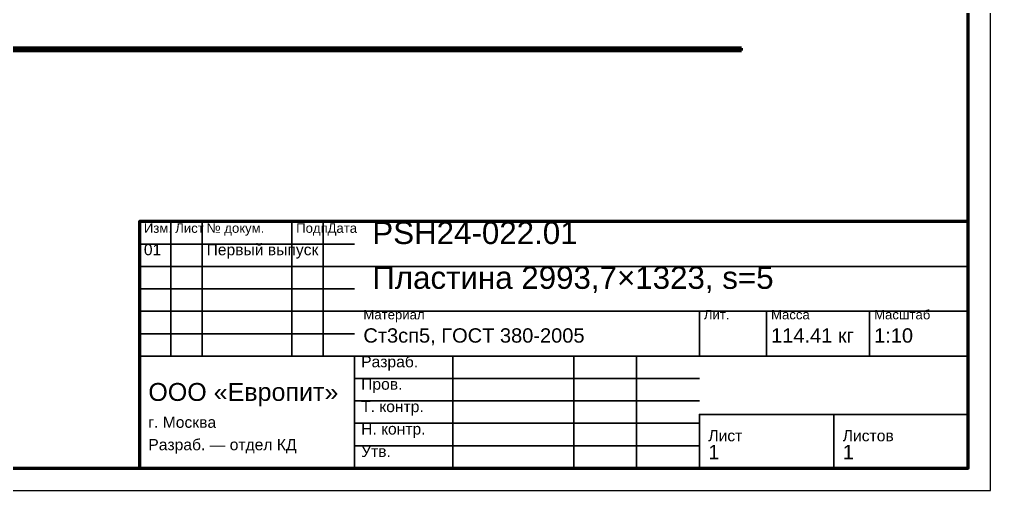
# Model space of a CAD drawing. Header units: millimetres. Extents: x 0 to 420, y 0 to 297.
# Drawn here: x 203.2 to 420, y 0 to 105.1 of the extents above; entities that cross this region are included whole.
import ezdxf

# ---------------------------------------------------------------- set-up
doc = ezdxf.new("R2010")
doc.units = ezdxf.units.MM
doc.linetypes.add('DASHED', pattern=[1.524, 1.27, -0.254])
doc.styles.add('GOST', font='Arial')

msp = doc.modelspace()

# ---------------------------------------------------------------- linework, layer by layer
at = {"color": 1, "lineweight": 70}
for p, q in [((364.37, 98.7), (65, 98.7)), ((65, 98.2), (364.37, 98.2)), ((364.37, 98.2), (364.37, 98.7))]:
    msp.add_line(p, q, dxfattribs=at)
at = {"color": 5, "linetype": 'DASHED', "lineweight": 35}
for p, q in [((289.99, 98.7), (139.39, 98.7)), ((289.99, 98.2), (139.39, 98.2)), ((285.8, 98.7), (285.79, 98.7)), ((285.79, 98.7), (285.79, 98.7)), ((285.79, 98.7), (285.79, 98.7)), ((285.79, 98.7), (285.8, 98.7)), ((285.8, 98.2), (285.79, 98.2)), ((285.79, 98.2), (285.79, 98.2)), ((285.79, 98.2), (285.79, 98.2)), ((285.79, 98.2), (285.8, 98.2)), ((285.82, 98.7), (285.8, 98.7)), ((285.8, 98.7), (285.82, 98.7)), ((285.82, 98.2), (285.8, 98.2)), ((285.8, 98.2), (285.82, 98.2)), ((285.85, 98.7), (285.82, 98.7)), ((285.82, 98.7), (285.85, 98.7)), ((285.85, 98.2), (285.82, 98.2)), ((285.82, 98.2), (285.85, 98.2)), ((285.88, 98.7), (285.85, 98.7)), ((285.85, 98.7), (285.88, 98.7)), ((285.88, 98.2), (285.85, 98.2)), ((285.85, 98.2), (285.88, 98.2)), ((285.92, 98.7), (285.88, 98.7)), ((285.88, 98.7), (285.92, 98.7)), ((285.92, 98.2), (285.88, 98.2)), ((285.88, 98.2), (285.92, 98.2)), ((285.96, 98.7), (285.92, 98.7)), ((285.92, 98.7), (285.96, 98.7)), ((285.96, 98.2), (285.92, 98.2)), ((285.92, 98.2), (285.96, 98.2)), ((286.01, 98.7), (285.96, 98.7)), ((285.96, 98.7), (286.01, 98.7)), ((286.01, 98.2), (285.96, 98.2)), ((285.96, 98.2), (286.01, 98.2)), ((286.07, 98.7), (286.01, 98.7)), ((286.01, 98.7), (286.07, 98.7)), ((286.07, 98.2), (286.01, 98.2)), ((286.01, 98.2), (286.07, 98.2)), ((286.13, 98.7), (286.07, 98.7)), ((286.07, 98.7), (286.13, 98.7)), ((286.13, 98.2), (286.07, 98.2)), ((286.07, 98.2), (286.13, 98.2)), ((286.19, 98.7), (286.13, 98.7)), ((286.13, 98.7), (286.19, 98.7)), ((286.19, 98.2), (286.13, 98.2)), ((286.13, 98.2), (286.19, 98.2)), ((286.25, 98.7), (286.19, 98.7)), ((286.19, 98.7), (286.25, 98.7)), ((286.25, 98.2), (286.19, 98.2)), ((286.19, 98.2), (286.25, 98.2)), ((286.32, 98.7), (286.25, 98.7)), ((286.25, 98.7), (286.32, 98.7)), ((286.32, 98.2), (286.25, 98.2)), ((286.25, 98.2), (286.32, 98.2)), ((286.39, 98.7), (286.32, 98.7)), ((286.32, 98.7), (286.39, 98.7)), ((286.39, 98.2), (286.32, 98.2)), ((286.32, 98.2), (286.39, 98.2)), ((286.39, 98.7), (287.59, 98.7)), ((287.59, 98.7), (286.39, 98.7)), ((287.59, 98.2), (286.39, 98.2)), ((286.39, 98.2), (287.59, 98.2)), ((287.59, 98.7), (287.65, 98.7)), ((287.65, 98.7), (287.59, 98.7)), ((287.59, 98.2), (287.65, 98.2)), ((287.65, 98.2), (287.59, 98.2)), ((287.65, 98.7), (287.72, 98.7)), ((287.72, 98.7), (287.65, 98.7)), ((287.65, 98.2), (287.72, 98.2)), ((287.72, 98.2), (287.65, 98.2)), ((287.72, 98.7), (287.78, 98.7)), ((287.78, 98.7), (287.72, 98.7)), ((287.72, 98.2), (287.78, 98.2)), ((287.78, 98.2), (287.72, 98.2)), ((287.78, 98.7), (287.85, 98.7)), ((287.85, 98.7), (287.78, 98.7)), ((287.78, 98.2), (287.85, 98.2)), ((287.85, 98.2), (287.78, 98.2)), ((287.85, 98.7), (287.91, 98.7)), ((287.91, 98.7), (287.85, 98.7)), ((287.85, 98.2), (287.91, 98.2)), ((287.91, 98.2), (287.85, 98.2)), ((287.91, 98.7), (287.96, 98.7)), ((287.96, 98.7), (287.91, 98.7)), ((287.91, 98.2), (287.96, 98.2)), ((287.96, 98.2), (287.91, 98.2)), ((287.96, 98.7), (288.01, 98.7)), ((288.01, 98.7), (287.96, 98.7)), ((287.96, 98.2), (288.01, 98.2)), ((288.01, 98.2), (287.96, 98.2)), ((288.01, 98.7), (288.06, 98.7)), ((288.06, 98.7), (288.01, 98.7)), ((288.01, 98.2), (288.06, 98.2)), ((288.06, 98.2), (288.01, 98.2)), ((288.06, 98.7), (288.09, 98.7)), ((288.09, 98.7), (288.06, 98.7)), ((288.06, 98.2), (288.09, 98.2)), ((288.09, 98.2), (288.06, 98.2)), ((288.09, 98.7), (288.13, 98.7)), ((288.13, 98.7), (288.09, 98.7)), ((288.09, 98.2), (288.13, 98.2)), ((288.13, 98.2), (288.09, 98.2)), ((288.13, 98.7), (288.15, 98.7)), ((288.15, 98.7), (288.13, 98.7)), ((288.13, 98.2), (288.15, 98.2)), ((288.15, 98.2), (288.13, 98.2)), ((288.15, 98.7), (288.14, 98.7)), ((288.14, 98.7), (288.14, 98.7)), ((288.14, 98.7), (288.14, 98.7)), ((288.14, 98.7), (288.14, 98.7)), ((288.14, 98.7), (288.16, 98.7)), ((288.16, 98.2), (288.14, 98.2)), ((288.14, 98.2), (288.14, 98.2)), ((288.14, 98.2), (288.14, 98.2)), ((288.14, 98.2), (288.14, 98.2)), ((288.14, 98.2), (288.15, 98.2)), ((288.16, 98.7), (288.15, 98.7)), ((288.15, 98.7), (288.17, 98.7)), ((288.17, 98.7), (288.15, 98.7)), ((288.15, 98.2), (288.16, 98.2)), ((288.15, 98.2), (288.17, 98.2)), ((288.17, 98.2), (288.15, 98.2)), ((288.18, 98.7), (288.16, 98.7)), ((288.16, 98.7), (288.2, 98.7)), ((288.2, 98.2), (288.16, 98.2)), ((288.16, 98.2), (288.18, 98.2)), ((288.17, 98.7), (288.18, 98.7)), ((288.18, 98.7), (288.17, 98.7)), ((288.17, 98.2), (288.18, 98.2)), ((288.18, 98.2), (288.17, 98.2)), ((288.19, 98.7), (288.18, 98.7)), ((288.18, 98.7), (288.19, 98.7)), ((288.19, 98.7), (288.18, 98.7)), ((288.18, 98.2), (288.19, 98.2)), ((288.18, 98.2), (288.19, 98.2)), ((288.19, 98.2), (288.18, 98.2)), ((288.21, 98.7), (288.19, 98.7)), ((288.19, 98.2), (288.21, 98.2)), ((288.2, 98.7), (288.24, 98.7)), ((288.24, 98.2), (288.2, 98.2)), ((288.24, 98.7), (288.21, 98.7)), ((288.21, 98.2), (288.24, 98.2)), ((288.26, 98.7), (288.24, 98.7)), ((288.24, 98.7), (288.3, 98.7)), ((288.3, 98.2), (288.24, 98.2)), ((288.24, 98.2), (288.26, 98.2)), ((288.29, 98.7), (288.26, 98.7)), ((288.26, 98.2), (288.29, 98.2)), ((288.32, 98.7), (288.29, 98.7)), ((288.29, 98.2), (288.32, 98.2)), ((288.3, 98.7), (288.37, 98.7)), ((288.37, 98.2), (288.3, 98.2)), ((288.36, 98.7), (288.32, 98.7)), ((288.32, 98.2), (288.36, 98.2)), ((288.39, 98.7), (288.36, 98.7)), ((288.36, 98.2), (288.39, 98.2)), ((288.37, 98.7), (288.44, 98.7)), ((288.44, 98.2), (288.37, 98.2)), ((288.43, 98.7), (288.39, 98.7)), ((288.39, 98.2), (288.43, 98.2)), ((289.46, 98.7), (288.43, 98.7)), ((288.43, 98.2), (289.46, 98.2)), ((288.44, 98.7), (288.52, 98.7)), ((288.52, 98.2), (288.44, 98.2)), ((288.52, 98.7), (288.61, 98.7)), ((288.61, 98.2), (288.52, 98.2)), ((288.61, 98.7), (288.7, 98.7)), ((288.7, 98.2), (288.61, 98.2)), ((288.7, 98.7), (288.79, 98.7)), ((288.79, 98.2), (288.7, 98.2)), ((288.79, 98.7), (288.88, 98.7)), ((288.88, 98.2), (288.79, 98.2)), ((288.88, 98.7), (288.96, 98.7)), ((288.96, 98.2), (288.88, 98.2)), ((288.96, 98.7), (289.05, 98.7)), ((289.05, 98.2), (288.96, 98.2)), ((289.05, 98.7), (290.07, 98.7)), ((290.07, 98.2), (289.05, 98.2)), ((289.54, 98.7), (289.46, 98.7)), ((289.46, 98.2), (289.54, 98.2)), ((289.62, 98.7), (289.54, 98.7)), ((289.54, 98.2), (289.62, 98.2)), ((289.71, 98.7), (289.62, 98.7)), ((289.62, 98.2), (289.71, 98.2)), ((289.8, 98.7), (289.71, 98.7)), ((289.71, 98.2), (289.8, 98.2)), ((289.89, 98.7), (289.8, 98.7)), ((289.8, 98.2), (289.89, 98.2)), ((289.98, 98.7), (289.89, 98.7)), ((289.89, 98.2), (289.98, 98.2)), ((290.06, 98.7), (289.98, 98.7)), ((289.98, 98.2), (290.06, 98.2)), ((289.99, 98.2), (289.99, 98.7)), ((289.99, 98.2), (289.99, 98.7)), ((289.99, 98.7), (364.37, 98.7)), ((289.99, 98.2), (364.37, 98.2)), ((290.14, 98.7), (290.06, 98.7)), ((290.06, 98.2), (290.14, 98.2)), ((290.07, 98.7), (290.11, 98.7)), ((290.11, 98.2), (290.07, 98.2)), ((290.11, 98.7), (290.15, 98.7)), ((290.15, 98.2), (290.11, 98.2)), ((290.2, 98.7), (290.14, 98.7)), ((290.14, 98.2), (290.2, 98.2)), ((290.15, 98.7), (290.18, 98.7)), ((290.18, 98.2), (290.15, 98.2)), ((290.18, 98.7), (290.21, 98.7)), ((290.21, 98.2), (290.18, 98.2)), ((290.26, 98.7), (290.2, 98.7)), ((290.2, 98.2), (290.26, 98.2)), ((290.21, 98.7), (290.24, 98.7)), ((290.24, 98.2), (290.21, 98.2)), ((290.24, 98.7), (290.26, 98.7)), ((290.26, 98.2), (290.24, 98.2)), ((290.26, 98.7), (290.29, 98.7)), ((290.3, 98.7), (290.26, 98.7)), ((290.26, 98.2), (290.3, 98.2)), ((290.29, 98.2), (290.26, 98.2)), ((290.29, 98.7), (290.31, 98.7)), ((290.31, 98.2), (290.29, 98.2)), ((290.34, 98.7), (290.3, 98.7)), ((290.3, 98.2), (290.34, 98.2)), ((290.31, 98.7), (290.32, 98.7)), ((290.32, 98.2), (290.31, 98.2)), ((290.32, 98.7), (290.34, 98.7)), ((290.34, 98.2), (290.32, 98.2)), ((290.34, 98.7), (290.35, 98.7)), ((290.36, 98.7), (290.34, 98.7)), ((290.34, 98.2), (290.36, 98.2)), ((290.35, 98.2), (290.34, 98.2)), ((290.35, 98.7), (290.36, 98.7)), ((290.36, 98.2), (290.35, 98.2)), ((290.36, 98.7), (290.36, 98.7)), ((290.36, 98.7), (290.36, 98.7)), ((290.36, 98.7), (290.36, 98.7)), ((290.36, 98.2), (290.36, 98.2)), ((290.36, 98.2), (290.36, 98.2)), ((290.36, 98.2), (290.36, 98.2)), ((294.84, 98.7), (294.83, 98.7)), ((294.83, 98.7), (294.83, 98.7)), ((294.83, 98.7), (294.84, 98.7)), ((294.84, 98.2), (294.83, 98.2)), ((294.83, 98.2), (294.83, 98.2)), ((294.83, 98.2), (294.84, 98.2)), ((294.85, 98.7), (294.84, 98.7)), ((294.84, 98.7), (294.86, 98.7)), ((294.86, 98.2), (294.84, 98.2)), ((294.84, 98.2), (294.85, 98.2)), ((294.86, 98.7), (294.85, 98.7)), ((294.85, 98.2), (294.86, 98.2)), ((294.87, 98.7), (294.86, 98.7)), ((294.86, 98.7), (294.89, 98.7)), ((294.89, 98.2), (294.86, 98.2)), ((294.86, 98.2), (294.87, 98.2)), ((294.89, 98.7), (294.87, 98.7)), ((294.87, 98.2), (294.89, 98.2)), ((294.91, 98.7), (294.89, 98.7)), ((294.89, 98.7), (294.94, 98.7)), ((294.94, 98.2), (294.89, 98.2)), ((294.89, 98.2), (294.91, 98.2)), ((294.93, 98.7), (294.91, 98.7)), ((294.91, 98.2), (294.93, 98.2)), ((294.96, 98.7), (294.93, 98.7)), ((294.93, 98.2), (294.96, 98.2)), ((294.94, 98.7), (294.99, 98.7)), ((294.99, 98.2), (294.94, 98.2)), ((294.99, 98.7), (294.96, 98.7)), ((294.96, 98.2), (294.99, 98.2)), ((295.02, 98.7), (294.99, 98.7)), ((294.99, 98.7), (295.06, 98.7)), ((295.06, 98.2), (294.99, 98.2)), ((294.99, 98.2), (295.02, 98.2)), ((295.05, 98.7), (295.02, 98.7)), ((295.02, 98.2), (295.05, 98.2)), ((295.09, 98.7), (295.05, 98.7)), ((295.05, 98.2), (295.09, 98.2)), ((295.06, 98.7), (295.14, 98.7)), ((295.14, 98.2), (295.06, 98.2)), ((295.12, 98.7), (295.09, 98.7)), ((295.09, 98.2), (295.12, 98.2)), ((296.15, 98.7), (295.12, 98.7)), ((295.12, 98.2), (296.15, 98.2)), ((295.14, 98.7), (295.22, 98.7)), ((295.22, 98.2), (295.14, 98.2)), ((295.22, 98.7), (295.3, 98.7)), ((295.3, 98.2), (295.22, 98.2)), ((295.3, 98.7), (295.39, 98.7)), ((295.39, 98.2), (295.3, 98.2)), ((295.39, 98.7), (295.48, 98.7)), ((295.48, 98.2), (295.39, 98.2)), ((295.48, 98.7), (295.57, 98.7)), ((295.57, 98.2), (295.48, 98.2)), ((295.57, 98.7), (295.66, 98.7)), ((295.66, 98.2), (295.57, 98.2)), ((295.66, 98.7), (295.74, 98.7)), ((295.74, 98.2), (295.66, 98.2)), ((295.74, 98.7), (296.77, 98.7)), ((296.77, 98.2), (295.74, 98.2)), ((296.23, 98.7), (296.15, 98.7)), ((296.15, 98.2), (296.23, 98.2)), ((296.32, 98.7), (296.23, 98.7)), ((296.23, 98.2), (296.32, 98.2)), ((296.41, 98.7), (296.32, 98.7)), ((296.32, 98.2), (296.41, 98.2)), ((296.5, 98.7), (296.41, 98.7)), ((296.41, 98.2), (296.5, 98.2)), ((296.59, 98.7), (296.5, 98.7)), ((296.5, 98.2), (296.59, 98.2)), ((296.67, 98.7), (296.59, 98.7)), ((296.59, 98.2), (296.67, 98.2)), ((296.76, 98.7), (296.67, 98.7)), ((296.67, 98.2), (296.76, 98.2)), ((296.83, 98.7), (296.76, 98.7)), ((296.76, 98.2), (296.83, 98.2)), ((296.77, 98.7), (296.81, 98.7)), ((296.81, 98.2), (296.77, 98.2)), ((296.81, 98.7), (296.84, 98.7)), ((296.84, 98.2), (296.81, 98.2)), ((296.9, 98.7), (296.83, 98.7)), ((296.83, 98.2), (296.9, 98.2)), ((296.84, 98.7), (296.87, 98.7)), ((296.87, 98.2), (296.84, 98.2)), ((296.87, 98.7), (296.91, 98.7)), ((296.91, 98.2), (296.87, 98.2)), ((296.95, 98.7), (296.9, 98.7)), ((296.9, 98.2), (296.95, 98.2)), ((296.91, 98.7), (296.93, 98.7)), ((296.93, 98.2), (296.91, 98.2)), ((296.93, 98.7), (296.96, 98.7)), ((296.96, 98.2), (296.93, 98.2)), ((297, 98.7), (296.95, 98.7)), ((296.95, 98.2), (297, 98.2)), ((296.96, 98.7), (296.98, 98.7)), ((296.98, 98.2), (296.96, 98.2)), ((296.98, 98.7), (297, 98.7)), ((297, 98.2), (296.98, 98.2)), ((297, 98.7), (297.02, 98.7)), ((297.03, 98.7), (297, 98.7)), ((297, 98.2), (297.03, 98.2)), ((297.02, 98.2), (297, 98.2)), ((297.02, 98.7), (297.03, 98.7)), ((297.03, 98.2), (297.02, 98.2)), ((297.03, 98.7), (297.05, 98.7)), ((297.05, 98.7), (297.03, 98.7)), ((297.03, 98.2), (297.05, 98.2)), ((297.05, 98.2), (297.03, 98.2)), ((297.05, 98.7), (297.05, 98.7)), ((297.05, 98.7), (297.06, 98.7)), ((297.06, 98.7), (297.05, 98.7)), ((297.05, 98.2), (297.06, 98.2)), ((297.06, 98.2), (297.05, 98.2)), ((297.05, 98.2), (297.05, 98.2)), ((297.06, 98.7), (297.06, 98.7)), ((297.06, 98.2), (297.06, 98.2)), ((303.6, 98.7), (303.59, 98.7)), ((303.59, 98.7), (303.59, 98.7)), ((303.59, 98.7), (303.59, 98.7)), ((303.59, 98.7), (303.59, 98.7)), ((303.59, 98.7), (303.61, 98.7)), ((303.61, 98.2), (303.59, 98.2)), ((303.59, 98.2), (303.59, 98.2)), ((303.59, 98.2), (303.59, 98.2)), ((303.59, 98.2), (303.59, 98.2)), ((303.59, 98.2), (303.6, 98.2)), ((303.61, 98.7), (303.6, 98.7)), ((303.6, 98.2), (303.61, 98.2)), ((303.63, 98.7), (303.61, 98.7)), ((303.61, 98.7), (303.65, 98.7)), ((303.65, 98.2), (303.61, 98.2)), ((303.61, 98.2), (303.63, 98.2)), ((303.64, 98.7), (303.63, 98.7)), ((303.63, 98.2), (303.64, 98.2)), ((303.67, 98.7), (303.64, 98.7)), ((303.64, 98.2), (303.67, 98.2)), ((303.65, 98.7), (303.69, 98.7)), ((303.69, 98.2), (303.65, 98.2)), ((303.69, 98.7), (303.67, 98.7)), ((303.67, 98.2), (303.69, 98.2)), ((303.71, 98.7), (303.69, 98.7)), ((303.69, 98.7), (303.75, 98.7)), ((303.75, 98.2), (303.69, 98.2)), ((303.69, 98.2), (303.71, 98.2)), ((303.74, 98.7), (303.71, 98.7)), ((303.71, 98.2), (303.74, 98.2)), ((303.77, 98.7), (303.74, 98.7)), ((303.74, 98.2), (303.77, 98.2)), ((303.75, 98.7), (303.82, 98.7)), ((303.82, 98.2), (303.75, 98.2)), ((303.81, 98.7), (303.77, 98.7)), ((303.77, 98.2), (303.81, 98.2)), ((303.84, 98.7), (303.81, 98.7)), ((303.81, 98.2), (303.84, 98.2)), ((303.82, 98.7), (303.89, 98.7)), ((303.89, 98.2), (303.82, 98.2)), ((303.88, 98.7), (303.84, 98.7)), ((303.84, 98.2), (303.88, 98.2)), ((304.91, 98.7), (303.88, 98.7)), ((303.88, 98.2), (304.91, 98.2)), ((303.89, 98.7), (303.97, 98.7)), ((303.97, 98.2), (303.89, 98.2)), ((303.97, 98.7), (304.06, 98.7)), ((304.06, 98.2), (303.97, 98.2)), ((304.06, 98.7), (304.15, 98.7)), ((304.15, 98.2), (304.06, 98.2)), ((304.15, 98.7), (304.24, 98.7)), ((304.24, 98.2), (304.15, 98.2)), ((304.24, 98.7), (304.33, 98.7)), ((304.33, 98.2), (304.24, 98.2)), ((304.33, 98.7), (304.42, 98.7)), ((304.42, 98.2), (304.33, 98.2)), ((304.42, 98.7), (304.5, 98.7)), ((304.5, 98.2), (304.42, 98.2)), ((304.5, 98.7), (305.53, 98.7)), ((305.53, 98.2), (304.5, 98.2)), ((304.99, 98.7), (304.91, 98.7)), ((304.91, 98.2), (304.99, 98.2)), ((305.07, 98.7), (304.99, 98.7)), ((304.99, 98.2), (305.07, 98.2)), ((305.16, 98.7), (305.07, 98.7)), ((305.07, 98.2), (305.16, 98.2)), ((305.25, 98.7), (305.16, 98.7)), ((305.16, 98.2), (305.25, 98.2)), ((305.34, 98.7), (305.25, 98.7)), ((305.25, 98.2), (305.34, 98.2)), ((305.43, 98.7), (305.34, 98.7)), ((305.34, 98.2), (305.43, 98.2)), ((305.51, 98.7), (305.43, 98.7)), ((305.43, 98.2), (305.51, 98.2)), ((305.59, 98.7), (305.51, 98.7)), ((305.51, 98.2), (305.59, 98.2)), ((305.53, 98.7), (305.56, 98.7)), ((305.56, 98.2), (305.53, 98.2)), ((305.56, 98.7), (305.6, 98.7)), ((305.6, 98.2), (305.56, 98.2)), ((305.65, 98.7), (305.59, 98.7)), ((305.59, 98.2), (305.65, 98.2)), ((305.6, 98.7), (305.63, 98.7)), ((305.63, 98.2), (305.6, 98.2)), ((305.63, 98.7), (305.66, 98.7)), ((305.66, 98.2), (305.63, 98.2)), ((305.71, 98.7), (305.65, 98.7)), ((305.65, 98.2), (305.71, 98.2)), ((305.66, 98.7), (305.69, 98.7)), ((305.69, 98.2), (305.66, 98.2)), ((305.69, 98.7), (305.72, 98.7)), ((305.72, 98.2), (305.69, 98.2)), ((305.76, 98.7), (305.71, 98.7)), ((305.71, 98.2), (305.76, 98.2)), ((305.72, 98.7), (305.74, 98.7)), ((305.74, 98.2), (305.72, 98.2)), ((305.74, 98.7), (305.76, 98.7)), ((305.76, 98.2), (305.74, 98.2)), ((305.76, 98.7), (305.78, 98.7)), ((305.79, 98.7), (305.76, 98.7)), ((305.76, 98.2), (305.79, 98.2)), ((305.78, 98.2), (305.76, 98.2)), ((305.78, 98.7), (305.79, 98.7)), ((305.79, 98.2), (305.78, 98.2)), ((305.79, 98.7), (305.8, 98.7)), ((305.81, 98.7), (305.79, 98.7)), ((305.79, 98.2), (305.81, 98.2)), ((305.8, 98.2), (305.79, 98.2)), ((305.8, 98.7), (305.81, 98.7)), ((305.81, 98.2), (305.8, 98.2)), ((305.81, 98.7), (305.81, 98.7)), ((305.81, 98.7), (305.82, 98.7)), ((305.82, 98.7), (305.81, 98.7)), ((305.81, 98.2), (305.82, 98.2)), ((305.82, 98.2), (305.81, 98.2)), ((305.81, 98.2), (305.81, 98.2)), ((310.29, 98.7), (310.28, 98.7)), ((310.28, 98.7), (310.28, 98.7)), ((310.28, 98.7), (310.29, 98.7)), ((310.29, 98.2), (310.28, 98.2)), ((310.28, 98.2), (310.28, 98.2)), ((310.28, 98.2), (310.29, 98.2)), ((310.3, 98.7), (310.29, 98.7)), ((310.29, 98.7), (310.31, 98.7)), ((310.31, 98.2), (310.29, 98.2)), ((310.29, 98.2), (310.3, 98.2)), ((310.31, 98.7), (310.3, 98.7)), ((310.3, 98.2), (310.31, 98.2)), ((310.32, 98.7), (310.31, 98.7)), ((310.31, 98.7), (310.34, 98.7)), ((310.34, 98.2), (310.31, 98.2)), ((310.31, 98.2), (310.32, 98.2)), ((310.34, 98.7), (310.32, 98.7)), ((310.32, 98.2), (310.34, 98.2)), ((310.36, 98.7), (310.34, 98.7)), ((310.34, 98.7), (310.39, 98.7)), ((310.39, 98.2), (310.34, 98.2)), ((310.34, 98.2), (310.36, 98.2)), ((310.38, 98.7), (310.36, 98.7)), ((310.36, 98.2), (310.38, 98.2)), ((310.41, 98.7), (310.38, 98.7)), ((310.38, 98.2), (310.41, 98.2)), ((310.39, 98.7), (310.45, 98.7)), ((310.45, 98.2), (310.39, 98.2)), ((310.44, 98.7), (310.41, 98.7)), ((310.41, 98.2), (310.44, 98.2)), ((310.47, 98.7), (310.44, 98.7)), ((310.44, 98.2), (310.47, 98.2)), ((310.45, 98.7), (310.51, 98.7)), ((310.51, 98.2), (310.45, 98.2)), ((310.5, 98.7), (310.47, 98.7)), ((310.47, 98.2), (310.5, 98.2)), ((310.54, 98.7), (310.5, 98.7)), ((310.5, 98.2), (310.54, 98.2)), ((310.51, 98.7), (310.59, 98.7)), ((310.59, 98.2), (310.51, 98.2)), ((310.57, 98.7), (310.54, 98.7)), ((310.54, 98.2), (310.57, 98.2)), ((311.6, 98.7), (310.57, 98.7)), ((310.57, 98.2), (311.6, 98.2)), ((310.59, 98.7), (310.67, 98.7)), ((310.67, 98.2), (310.59, 98.2)), ((310.67, 98.7), (310.76, 98.7)), ((310.76, 98.2), (310.67, 98.2)), ((310.76, 98.7), (310.85, 98.7)), ((310.85, 98.2), (310.76, 98.2)), ((310.85, 98.7), (310.94, 98.7)), ((310.94, 98.2), (310.85, 98.2)), ((310.94, 98.7), (311.03, 98.7)), ((311.03, 98.2), (310.94, 98.2)), ((311.03, 98.7), (311.11, 98.7)), ((311.11, 98.2), (311.03, 98.2)), ((311.11, 98.7), (311.19, 98.7)), ((311.19, 98.2), (311.11, 98.2)), ((311.19, 98.7), (312.22, 98.7)), ((312.22, 98.2), (311.19, 98.2)), ((311.68, 98.7), (311.6, 98.7)), ((311.6, 98.2), (311.68, 98.2)), ((311.77, 98.7), (311.68, 98.7)), ((311.68, 98.2), (311.77, 98.2)), ((311.86, 98.7), (311.77, 98.7)), ((311.77, 98.2), (311.86, 98.2)), ((311.95, 98.7), (311.86, 98.7)), ((311.86, 98.2), (311.95, 98.2)), ((312.04, 98.7), (311.95, 98.7)), ((311.95, 98.2), (312.04, 98.2)), ((312.13, 98.7), (312.04, 98.7)), ((312.04, 98.2), (312.13, 98.2)), ((312.21, 98.7), (312.13, 98.7)), ((312.13, 98.2), (312.21, 98.2)), ((312.28, 98.7), (312.21, 98.7)), ((312.21, 98.2), (312.28, 98.2)), ((312.22, 98.7), (312.26, 98.7)), ((312.26, 98.2), (312.22, 98.2)), ((312.26, 98.7), (312.29, 98.7)), ((312.29, 98.2), (312.26, 98.2)), ((312.35, 98.7), (312.28, 98.7)), ((312.28, 98.2), (312.35, 98.2)), ((312.29, 98.7), (312.33, 98.7)), ((312.33, 98.2), (312.29, 98.2)), ((312.33, 98.7), (312.36, 98.7)), ((312.36, 98.2), (312.33, 98.2)), ((312.41, 98.7), (312.35, 98.7)), ((312.35, 98.2), (312.41, 98.2)), ((312.36, 98.7), (312.38, 98.7)), ((312.38, 98.2), (312.36, 98.2)), ((312.38, 98.7), (312.41, 98.7)), ((312.41, 98.2), (312.38, 98.2)), ((312.41, 98.7), (312.43, 98.7)), ((312.45, 98.7), (312.41, 98.7)), ((312.41, 98.2), (312.45, 98.2)), ((312.43, 98.2), (312.41, 98.2)), ((312.43, 98.7), (312.45, 98.7)), ((312.45, 98.2), (312.43, 98.2)), ((312.45, 98.7), (312.47, 98.7)), ((312.48, 98.7), (312.45, 98.7)), ((312.45, 98.2), (312.48, 98.2)), ((312.47, 98.2), (312.45, 98.2)), ((312.47, 98.7), (312.49, 98.7)), ((312.49, 98.2), (312.47, 98.2)), ((312.5, 98.7), (312.48, 98.7)), ((312.48, 98.2), (312.5, 98.2)), ((312.49, 98.7), (312.5, 98.7)), ((312.5, 98.2), (312.49, 98.2)), ((312.5, 98.7), (312.51, 98.7)), ((312.51, 98.7), (312.5, 98.7)), ((312.5, 98.2), (312.51, 98.2)), ((312.51, 98.2), (312.5, 98.2)), ((312.51, 98.7), (312.51, 98.7)), ((312.51, 98.7), (312.51, 98.7)), ((312.51, 98.2), (312.51, 98.2)), ((312.51, 98.2), (312.51, 98.2)), ((316.99, 98.7), (316.98, 98.7)), ((316.98, 98.7), (316.98, 98.7)), ((316.98, 98.7), (316.98, 98.7)), ((316.98, 98.7), (316.99, 98.7)), ((316.99, 98.2), (316.98, 98.2)), ((316.98, 98.2), (316.98, 98.2)), ((316.98, 98.2), (316.98, 98.2)), ((316.98, 98.2), (316.99, 98.2)), ((317, 98.7), (316.99, 98.7)), ((316.99, 98.7), (317.01, 98.7)), ((317.01, 98.2), (316.99, 98.2)), ((316.99, 98.2), (317, 98.2)), ((317.02, 98.7), (317, 98.7)), ((317, 98.2), (317.02, 98.2)), ((317.01, 98.7), (317.04, 98.7)), ((317.04, 98.2), (317.01, 98.2)), ((317.04, 98.7), (317.02, 98.7)), ((317.02, 98.2), (317.04, 98.2)), ((317.06, 98.7), (317.04, 98.7)), ((317.04, 98.7), (317.08, 98.7)), ((317.08, 98.2), (317.04, 98.2)), ((317.04, 98.2), (317.06, 98.2)), ((317.08, 98.7), (317.06, 98.7)), ((317.06, 98.2), (317.08, 98.2)), ((317.11, 98.7), (317.08, 98.7)), ((317.08, 98.7), (317.14, 98.7)), ((317.14, 98.2), (317.08, 98.2)), ((317.08, 98.2), (317.11, 98.2)), ((317.13, 98.7), (317.11, 98.7)), ((317.11, 98.2), (317.13, 98.2)), ((317.16, 98.7), (317.13, 98.7)), ((317.13, 98.2), (317.16, 98.2)), ((317.14, 98.7), (317.21, 98.7)), ((317.21, 98.2), (317.14, 98.2)), ((317.2, 98.7), (317.16, 98.7)), ((317.16, 98.2), (317.2, 98.2)), ((317.23, 98.7), (317.2, 98.7)), ((317.2, 98.2), (317.23, 98.2)), ((317.21, 98.7), (317.28, 98.7)), ((317.28, 98.2), (317.21, 98.2)), ((317.27, 98.7), (317.23, 98.7)), ((317.23, 98.2), (317.27, 98.2)), ((318.3, 98.7), (317.27, 98.7)), ((317.27, 98.2), (318.3, 98.2)), ((317.28, 98.7), (317.36, 98.7)), ((317.36, 98.2), (317.28, 98.2)), ((317.36, 98.7), (317.45, 98.7)), ((317.45, 98.2), (317.36, 98.2)), ((317.45, 98.7), (317.54, 98.7)), ((317.54, 98.2), (317.45, 98.2)), ((317.54, 98.7), (317.63, 98.7)), ((317.63, 98.2), (317.54, 98.2)), ((317.63, 98.7), (317.72, 98.7)), ((317.72, 98.2), (317.63, 98.2)), ((317.72, 98.7), (317.81, 98.7)), ((317.81, 98.2), (317.72, 98.2)), ((317.81, 98.7), (317.89, 98.7)), ((317.89, 98.2), (317.81, 98.2)), ((317.89, 98.7), (318.92, 98.7)), ((318.92, 98.2), (317.89, 98.2)), ((318.38, 98.7), (318.3, 98.7)), ((318.3, 98.2), (318.38, 98.2)), ((318.46, 98.7), (318.38, 98.7)), ((318.38, 98.2), (318.46, 98.2)), ((318.55, 98.7), (318.46, 98.7)), ((318.46, 98.2), (318.55, 98.2)), ((318.64, 98.7), (318.55, 98.7)), ((318.55, 98.2), (318.64, 98.2)), ((318.73, 98.7), (318.64, 98.7)), ((318.64, 98.2), (318.73, 98.2)), ((318.82, 98.7), (318.73, 98.7)), ((318.73, 98.2), (318.82, 98.2)), ((318.9, 98.7), (318.82, 98.7)), ((318.82, 98.2), (318.9, 98.2)), ((318.98, 98.7), (318.9, 98.7)), ((318.9, 98.2), (318.98, 98.2)), ((318.92, 98.7), (318.95, 98.7)), ((318.95, 98.2), (318.92, 98.2)), ((318.95, 98.7), (318.99, 98.7)), ((318.99, 98.2), (318.95, 98.2)), ((319.04, 98.7), (318.98, 98.7)), ((318.98, 98.2), (319.04, 98.2)), ((318.99, 98.7), (319.02, 98.7)), ((319.02, 98.2), (318.99, 98.2)), ((319.02, 98.7), (319.05, 98.7)), ((319.05, 98.2), (319.02, 98.2)), ((319.1, 98.7), (319.04, 98.7)), ((319.04, 98.2), (319.1, 98.2)), ((319.05, 98.7), (319.08, 98.7)), ((319.08, 98.2), (319.05, 98.2)), ((319.08, 98.7), (319.11, 98.7)), ((319.11, 98.2), (319.08, 98.2)), ((319.15, 98.7), (319.1, 98.7)), ((319.1, 98.2), (319.15, 98.2)), ((319.11, 98.7), (319.13, 98.7)), ((319.13, 98.2), (319.11, 98.2)), ((319.13, 98.7), (319.15, 98.7)), ((319.15, 98.2), (319.13, 98.2)), ((319.15, 98.7), (319.17, 98.7)), ((319.18, 98.7), (319.15, 98.7)), ((319.15, 98.2), (319.18, 98.2)), ((319.17, 98.2), (319.15, 98.2)), ((319.17, 98.7), (319.18, 98.7)), ((319.18, 98.2), (319.17, 98.2)), ((319.18, 98.7), (319.19, 98.7)), ((319.2, 98.7), (319.18, 98.7)), ((319.18, 98.2), (319.2, 98.2)), ((319.19, 98.2), (319.18, 98.2)), ((319.19, 98.7), (319.2, 98.7)), ((319.2, 98.2), (319.19, 98.2)), ((319.2, 98.7), (319.21, 98.7)), ((319.21, 98.7), (319.2, 98.7)), ((319.2, 98.2), (319.21, 98.2)), ((319.21, 98.2), (319.2, 98.2)), ((319.21, 98.7), (319.21, 98.7)), ((319.21, 98.2), (319.21, 98.2)), ((323.68, 98.7), (323.67, 98.7)), ((323.67, 98.7), (323.68, 98.7)), ((323.68, 98.2), (323.67, 98.2)), ((323.67, 98.2), (323.68, 98.2)), ((323.69, 98.7), (323.68, 98.7)), ((323.68, 98.7), (323.68, 98.7)), ((323.68, 98.7), (323.7, 98.7)), ((323.7, 98.2), (323.68, 98.2)), ((323.68, 98.2), (323.68, 98.2)), ((323.68, 98.2), (323.69, 98.2)), ((323.7, 98.7), (323.69, 98.7)), ((323.69, 98.2), (323.7, 98.2)), ((323.71, 98.7), (323.7, 98.7)), ((323.7, 98.7), (323.73, 98.7)), ((323.73, 98.2), (323.7, 98.2)), ((323.7, 98.2), (323.71, 98.2)), ((323.73, 98.7), (323.71, 98.7)), ((323.71, 98.2), (323.73, 98.2)), ((323.75, 98.7), (323.73, 98.7)), ((323.73, 98.7), (323.78, 98.7)), ((323.78, 98.2), (323.73, 98.2)), ((323.73, 98.2), (323.75, 98.2)), ((323.77, 98.7), (323.75, 98.7)), ((323.75, 98.2), (323.77, 98.2)), ((323.8, 98.7), (323.77, 98.7)), ((323.77, 98.2), (323.8, 98.2)), ((323.78, 98.7), (323.84, 98.7)), ((323.84, 98.2), (323.78, 98.2)), ((323.83, 98.7), (323.8, 98.7)), ((323.8, 98.2), (323.83, 98.2)), ((323.86, 98.7), (323.83, 98.7)), ((323.83, 98.2), (323.86, 98.2)), ((323.84, 98.7), (323.9, 98.7)), ((323.9, 98.2), (323.84, 98.2)), ((323.89, 98.7), (323.86, 98.7)), ((323.86, 98.2), (323.89, 98.2)), ((323.93, 98.7), (323.89, 98.7)), ((323.89, 98.2), (323.93, 98.2)), ((323.9, 98.7), (323.98, 98.7)), ((323.98, 98.2), (323.9, 98.2)), ((323.96, 98.7), (323.93, 98.7)), ((323.93, 98.2), (323.96, 98.2)), ((324.99, 98.7), (323.96, 98.7)), ((323.96, 98.2), (324.99, 98.2)), ((323.98, 98.7), (324.06, 98.7)), ((324.06, 98.2), (323.98, 98.2)), ((324.06, 98.7), (324.15, 98.7)), ((324.15, 98.2), (324.06, 98.2)), ((324.15, 98.7), (324.24, 98.7)), ((324.24, 98.2), (324.15, 98.2)), ((324.24, 98.7), (324.33, 98.7)), ((324.33, 98.2), (324.24, 98.2)), ((324.33, 98.7), (324.42, 98.7)), ((324.42, 98.2), (324.33, 98.2)), ((324.42, 98.7), (324.5, 98.7)), ((324.5, 98.2), (324.42, 98.2)), ((324.5, 98.7), (324.58, 98.7)), ((324.58, 98.2), (324.5, 98.2)), ((324.58, 98.7), (325.61, 98.7)), ((325.61, 98.2), (324.58, 98.2)), ((325.07, 98.7), (324.99, 98.7)), ((324.99, 98.2), (325.07, 98.2)), ((325.16, 98.7), (325.07, 98.7)), ((325.07, 98.2), (325.16, 98.2)), ((325.25, 98.7), (325.16, 98.7)), ((325.16, 98.2), (325.25, 98.2)), ((325.34, 98.7), (325.25, 98.7)), ((325.25, 98.2), (325.34, 98.2)), ((325.43, 98.7), (325.34, 98.7)), ((325.34, 98.2), (325.43, 98.2)), ((325.52, 98.7), (325.43, 98.7)), ((325.43, 98.2), (325.52, 98.2)), ((325.6, 98.7), (325.52, 98.7)), ((325.52, 98.2), (325.6, 98.2)), ((325.67, 98.7), (325.6, 98.7)), ((325.6, 98.2), (325.67, 98.2)), ((325.61, 98.7), (325.65, 98.7)), ((325.65, 98.2), (325.61, 98.2)), ((325.65, 98.7), (325.68, 98.7)), ((325.68, 98.2), (325.65, 98.2)), ((325.74, 98.7), (325.67, 98.7)), ((325.67, 98.2), (325.74, 98.2)), ((325.68, 98.7), (325.72, 98.7)), ((325.72, 98.2), (325.68, 98.2)), ((325.72, 98.7), (325.75, 98.7)), ((325.75, 98.2), (325.72, 98.2)), ((325.8, 98.7), (325.74, 98.7)), ((325.74, 98.2), (325.8, 98.2)), ((325.75, 98.7), (325.78, 98.7)), ((325.78, 98.2), (325.75, 98.2)), ((325.78, 98.7), (325.8, 98.7)), ((325.8, 98.2), (325.78, 98.2)), ((325.8, 98.7), (325.82, 98.7)), ((325.84, 98.7), (325.8, 98.7)), ((325.8, 98.2), (325.84, 98.2)), ((325.82, 98.2), (325.8, 98.2)), ((325.82, 98.7), (325.85, 98.7)), ((325.85, 98.2), (325.82, 98.2)), ((325.88, 98.7), (325.84, 98.7)), ((325.84, 98.2), (325.88, 98.2)), ((325.85, 98.7), (325.86, 98.7)), ((325.86, 98.2), (325.85, 98.2)), ((325.86, 98.7), (325.88, 98.7)), ((325.88, 98.2), (325.86, 98.2)), ((325.88, 98.7), (325.89, 98.7)), ((325.9, 98.7), (325.88, 98.7)), ((325.88, 98.2), (325.9, 98.2)), ((325.89, 98.2), (325.88, 98.2)), ((325.89, 98.7), (325.9, 98.7)), ((325.9, 98.2), (325.89, 98.2)), ((325.9, 98.7), (325.9, 98.7)), ((325.9, 98.7), (325.9, 98.7)), ((325.9, 98.7), (325.9, 98.7)), ((325.9, 98.2), (325.9, 98.2)), ((325.9, 98.2), (325.9, 98.2)), ((325.9, 98.2), (325.9, 98.2)), ((332.44, 98.7), (332.43, 98.7)), ((332.43, 98.7), (332.43, 98.7)), ((332.43, 98.7), (332.44, 98.7)), ((332.44, 98.2), (332.43, 98.2)), ((332.43, 98.2), (332.43, 98.2)), ((332.43, 98.2), (332.44, 98.2)), ((332.46, 98.7), (332.44, 98.7)), ((332.44, 98.7), (332.44, 98.7)), ((332.44, 98.7), (332.46, 98.7)), ((332.46, 98.2), (332.44, 98.2)), ((332.44, 98.2), (332.44, 98.2)), ((332.44, 98.2), (332.46, 98.2)), ((332.47, 98.7), (332.46, 98.7)), ((332.46, 98.7), (332.49, 98.7)), ((332.49, 98.2), (332.46, 98.2)), ((332.46, 98.2), (332.47, 98.2)), ((332.49, 98.7), (332.47, 98.7)), ((332.47, 98.2), (332.49, 98.2)), ((332.51, 98.7), (332.49, 98.7)), ((332.49, 98.7), (332.54, 98.7)), ((332.54, 98.2), (332.49, 98.2)), ((332.49, 98.2), (332.51, 98.2)), ((332.53, 98.7), (332.51, 98.7)), ((332.51, 98.2), (332.53, 98.2)), ((332.56, 98.7), (332.53, 98.7)), ((332.53, 98.2), (332.56, 98.2)), ((332.54, 98.7), (332.59, 98.7)), ((332.59, 98.2), (332.54, 98.2)), ((332.58, 98.7), (332.56, 98.7)), ((332.56, 98.2), (332.58, 98.2)), ((332.62, 98.7), (332.58, 98.7)), ((332.58, 98.2), (332.62, 98.2)), ((332.59, 98.7), (332.66, 98.7)), ((332.66, 98.2), (332.59, 98.2)), ((332.65, 98.7), (332.62, 98.7)), ((332.62, 98.2), (332.65, 98.2)), ((332.68, 98.7), (332.65, 98.7)), ((332.65, 98.2), (332.68, 98.2)), ((332.66, 98.7), (332.73, 98.7)), ((332.73, 98.2), (332.66, 98.2)), ((332.72, 98.7), (332.68, 98.7)), ((332.68, 98.2), (332.72, 98.2)), ((333.75, 98.7), (332.72, 98.7)), ((332.72, 98.2), (333.75, 98.2)), ((332.73, 98.7), (332.82, 98.7)), ((332.82, 98.2), (332.73, 98.2)), ((332.82, 98.7), (332.9, 98.7)), ((332.9, 98.2), (332.82, 98.2)), ((332.9, 98.7), (332.99, 98.7)), ((332.99, 98.2), (332.9, 98.2)), ((332.99, 98.7), (333.08, 98.7)), ((333.08, 98.2), (332.99, 98.2)), ((333.08, 98.7), (333.17, 98.7)), ((333.17, 98.2), (333.08, 98.2)), ((333.17, 98.7), (333.26, 98.7)), ((333.26, 98.2), (333.17, 98.2)), ((333.26, 98.7), (333.34, 98.7)), ((333.34, 98.2), (333.26, 98.2)), ((333.34, 98.7), (334.37, 98.7)), ((334.37, 98.2), (333.34, 98.2)), ((333.83, 98.7), (333.75, 98.7)), ((333.75, 98.2), (333.83, 98.2)), ((333.92, 98.7), (333.83, 98.7)), ((333.83, 98.2), (333.92, 98.2)), ((334.01, 98.7), (333.92, 98.7)), ((333.92, 98.2), (334.01, 98.2)), ((334.1, 98.7), (334.01, 98.7)), ((334.01, 98.2), (334.1, 98.2)), ((334.19, 98.7), (334.1, 98.7)), ((334.1, 98.2), (334.19, 98.2)), ((334.27, 98.7), (334.19, 98.7)), ((334.19, 98.2), (334.27, 98.2)), ((334.35, 98.7), (334.27, 98.7)), ((334.27, 98.2), (334.35, 98.2)), ((334.43, 98.7), (334.35, 98.7)), ((334.35, 98.2), (334.43, 98.2)), ((334.37, 98.7), (334.4, 98.7)), ((334.4, 98.2), (334.37, 98.2)), ((334.4, 98.7), (334.44, 98.7)), ((334.44, 98.2), (334.4, 98.2)), ((334.5, 98.7), (334.43, 98.7)), ((334.43, 98.2), (334.5, 98.2)), ((334.44, 98.7), (334.47, 98.7)), ((334.47, 98.2), (334.44, 98.2)), ((334.47, 98.7), (334.5, 98.7)), ((334.5, 98.2), (334.47, 98.2)), ((334.5, 98.7), (334.53, 98.7)), ((334.55, 98.7), (334.5, 98.7)), ((334.5, 98.2), (334.55, 98.2)), ((334.53, 98.2), (334.5, 98.2)), ((334.53, 98.7), (334.56, 98.7)), ((334.56, 98.2), (334.53, 98.2)), ((334.6, 98.7), (334.55, 98.7)), ((334.55, 98.2), (334.6, 98.2)), ((334.56, 98.7), (334.58, 98.7)), ((334.58, 98.2), (334.56, 98.2)), ((334.58, 98.7), (334.6, 98.7)), ((334.6, 98.2), (334.58, 98.2)), ((334.6, 98.7), (334.62, 98.7)), ((334.63, 98.7), (334.6, 98.7)), ((334.6, 98.2), (334.63, 98.2)), ((334.62, 98.2), (334.6, 98.2)), ((334.62, 98.7), (334.63, 98.7)), ((334.63, 98.2), (334.62, 98.2)), ((334.63, 98.7), (334.64, 98.7)), ((334.65, 98.7), (334.63, 98.7)), ((334.63, 98.2), (334.65, 98.2)), ((334.64, 98.2), (334.63, 98.2)), ((334.64, 98.7), (334.65, 98.7)), ((334.65, 98.2), (334.64, 98.2)), ((334.65, 98.7), (334.66, 98.7)), ((334.66, 98.7), (334.65, 98.7)), ((334.65, 98.2), (334.66, 98.2)), ((334.66, 98.2), (334.65, 98.2)), ((334.66, 98.7), (334.66, 98.7)), ((334.66, 98.2), (334.66, 98.2)), ((339.14, 98.7), (339.13, 98.7)), ((339.13, 98.7), (339.13, 98.7)), ((339.13, 98.7), (339.13, 98.7)), ((339.13, 98.7), (339.13, 98.7)), ((339.13, 98.7), (339.15, 98.7)), ((339.15, 98.2), (339.13, 98.2)), ((339.13, 98.2), (339.13, 98.2)), ((339.13, 98.2), (339.13, 98.2)), ((339.13, 98.2), (339.13, 98.2)), ((339.13, 98.2), (339.14, 98.2)), ((339.15, 98.7), (339.14, 98.7)), ((339.14, 98.2), (339.15, 98.2)), ((339.17, 98.7), (339.15, 98.7)), ((339.15, 98.7), (339.19, 98.7)), ((339.19, 98.2), (339.15, 98.2)), ((339.15, 98.2), (339.17, 98.2)), ((339.18, 98.7), (339.17, 98.7)), ((339.17, 98.2), (339.18, 98.2)), ((339.2, 98.7), (339.18, 98.7)), ((339.18, 98.2), (339.2, 98.2)), ((339.19, 98.7), (339.23, 98.7)), ((339.23, 98.2), (339.19, 98.2)), ((339.23, 98.7), (339.2, 98.7)), ((339.2, 98.2), (339.23, 98.2)), ((339.25, 98.7), (339.23, 98.7)), ((339.23, 98.7), (339.29, 98.7)), ((339.29, 98.2), (339.23, 98.2)), ((339.23, 98.2), (339.25, 98.2)), ((339.28, 98.7), (339.25, 98.7)), ((339.25, 98.2), (339.28, 98.2)), ((339.31, 98.7), (339.28, 98.7)), ((339.28, 98.2), (339.31, 98.2)), ((339.29, 98.7), (339.35, 98.7)), ((339.35, 98.2), (339.29, 98.2)), ((339.34, 98.7), (339.31, 98.7)), ((339.31, 98.2), (339.34, 98.2)), ((339.38, 98.7), (339.34, 98.7)), ((339.34, 98.2), (339.38, 98.2)), ((339.35, 98.7), (339.43, 98.7)), ((339.43, 98.2), (339.35, 98.2)), ((339.42, 98.7), (339.38, 98.7)), ((339.38, 98.2), (339.42, 98.2)), ((340.44, 98.7), (339.42, 98.7)), ((339.42, 98.2), (340.44, 98.2)), ((339.43, 98.7), (339.51, 98.7)), ((339.51, 98.2), (339.43, 98.2)), ((339.51, 98.7), (339.6, 98.7)), ((339.6, 98.2), (339.51, 98.2)), ((339.6, 98.7), (339.69, 98.7)), ((339.69, 98.2), (339.6, 98.2)), ((339.69, 98.7), (339.78, 98.7)), ((339.78, 98.2), (339.69, 98.2)), ((339.78, 98.7), (339.87, 98.7)), ((339.87, 98.2), (339.78, 98.2)), ((339.87, 98.7), (339.95, 98.7)), ((339.95, 98.2), (339.87, 98.2)), ((339.95, 98.7), (340.03, 98.7)), ((340.03, 98.2), (339.95, 98.2)), ((340.03, 98.7), (341.06, 98.7)), ((341.06, 98.2), (340.03, 98.2)), ((340.53, 98.7), (340.44, 98.7)), ((340.44, 98.2), (340.53, 98.2)), ((340.61, 98.7), (340.53, 98.7)), ((340.53, 98.2), (340.61, 98.2)), ((340.7, 98.7), (340.61, 98.7)), ((340.61, 98.2), (340.7, 98.2)), ((340.79, 98.7), (340.7, 98.7)), ((340.7, 98.2), (340.79, 98.2)), ((340.88, 98.7), (340.79, 98.7)), ((340.79, 98.2), (340.88, 98.2)), ((340.97, 98.7), (340.88, 98.7)), ((340.88, 98.2), (340.97, 98.2)), ((341.05, 98.7), (340.97, 98.7)), ((340.97, 98.2), (341.05, 98.2)), ((341.12, 98.7), (341.05, 98.7)), ((341.05, 98.2), (341.12, 98.2)), ((341.06, 98.7), (341.1, 98.7)), ((341.1, 98.2), (341.06, 98.2)), ((341.1, 98.7), (341.13, 98.7)), ((341.13, 98.2), (341.1, 98.2)), ((341.19, 98.7), (341.12, 98.7)), ((341.12, 98.2), (341.19, 98.2)), ((341.13, 98.7), (341.17, 98.7)), ((341.17, 98.2), (341.13, 98.2)), ((341.17, 98.7), (341.2, 98.7)), ((341.2, 98.2), (341.17, 98.2)), ((341.25, 98.7), (341.19, 98.7)), ((341.19, 98.2), (341.25, 98.2)), ((341.2, 98.7), (341.23, 98.7)), ((341.23, 98.2), (341.2, 98.2)), ((341.23, 98.7), (341.25, 98.7)), ((341.25, 98.2), (341.23, 98.2)), ((341.25, 98.7), (341.28, 98.7)), ((341.29, 98.7), (341.25, 98.7)), ((341.25, 98.2), (341.29, 98.2)), ((341.28, 98.2), (341.25, 98.2)), ((341.28, 98.7), (341.3, 98.7)), ((341.3, 98.2), (341.28, 98.2)), ((341.33, 98.7), (341.29, 98.7)), ((341.29, 98.2), (341.33, 98.2)), ((341.3, 98.7), (341.31, 98.7)), ((341.31, 98.2), (341.3, 98.2)), ((341.31, 98.7), (341.33, 98.7)), ((341.33, 98.2), (341.31, 98.2)), ((341.33, 98.7), (341.34, 98.7)), ((341.35, 98.7), (341.33, 98.7)), ((341.33, 98.2), (341.35, 98.2)), ((341.34, 98.2), (341.33, 98.2)), ((341.34, 98.7), (341.35, 98.7)), ((341.35, 98.2), (341.34, 98.2)), ((341.35, 98.7), (341.35, 98.7)), ((341.35, 98.7), (341.35, 98.7)), ((341.35, 98.7), (341.35, 98.7)), ((341.35, 98.2), (341.35, 98.2)), ((341.35, 98.2), (341.35, 98.2)), ((341.35, 98.2), (341.35, 98.2)), ((345.83, 98.7), (345.82, 98.7)), ((345.82, 98.7), (345.82, 98.7)), ((345.82, 98.7), (345.83, 98.7)), ((345.83, 98.2), (345.82, 98.2)), ((345.82, 98.2), (345.82, 98.2)), ((345.82, 98.2), (345.83, 98.2)), ((345.84, 98.7), (345.83, 98.7)), ((345.83, 98.7), (345.85, 98.7)), ((345.85, 98.2), (345.83, 98.2)), ((345.83, 98.2), (345.84, 98.2)), ((345.85, 98.7), (345.84, 98.7)), ((345.84, 98.2), (345.85, 98.2)), ((345.86, 98.7), (345.85, 98.7)), ((345.85, 98.7), (345.88, 98.7)), ((345.88, 98.2), (345.85, 98.2)), ((345.85, 98.2), (345.86, 98.2)), ((345.88, 98.7), (345.86, 98.7)), ((345.86, 98.2), (345.88, 98.2)), ((345.9, 98.7), (345.88, 98.7)), ((345.88, 98.7), (345.93, 98.7)), ((345.93, 98.2), (345.88, 98.2)), ((345.88, 98.2), (345.9, 98.2)), ((345.92, 98.7), (345.9, 98.7)), ((345.9, 98.2), (345.92, 98.2)), ((345.95, 98.7), (345.92, 98.7)), ((345.92, 98.2), (345.95, 98.2)), ((345.93, 98.7), (345.98, 98.7)), ((345.98, 98.2), (345.93, 98.2)), ((345.98, 98.7), (345.95, 98.7)), ((345.95, 98.2), (345.98, 98.2)), ((346.01, 98.7), (345.98, 98.7)), ((345.98, 98.7), (346.05, 98.7)), ((346.05, 98.2), (345.98, 98.2)), ((345.98, 98.2), (346.01, 98.2)), ((346.04, 98.7), (346.01, 98.7)), ((346.01, 98.2), (346.04, 98.2)), ((346.07, 98.7), (346.04, 98.7)), ((346.04, 98.2), (346.07, 98.2)), ((346.05, 98.7), (346.13, 98.7)), ((346.13, 98.2), (346.05, 98.2)), ((346.11, 98.7), (346.07, 98.7)), ((346.07, 98.2), (346.11, 98.2)), ((347.14, 98.7), (346.11, 98.7)), ((346.11, 98.2), (347.14, 98.2)), ((346.13, 98.7), (346.21, 98.7)), ((346.21, 98.2), (346.13, 98.2)), ((346.21, 98.7), (346.29, 98.7)), ((346.29, 98.2), (346.21, 98.2)), ((346.29, 98.7), (346.38, 98.7)), ((346.38, 98.2), (346.29, 98.2)), ((346.38, 98.7), (346.47, 98.7)), ((346.47, 98.2), (346.38, 98.2)), ((346.47, 98.7), (346.56, 98.7)), ((346.56, 98.2), (346.47, 98.2)), ((346.56, 98.7), (346.65, 98.7)), ((346.65, 98.2), (346.56, 98.2)), ((346.65, 98.7), (346.73, 98.7)), ((346.73, 98.2), (346.65, 98.2)), ((346.73, 98.7), (347.76, 98.7)), ((347.76, 98.2), (346.73, 98.2)), ((347.22, 98.7), (347.14, 98.7)), ((347.14, 98.2), (347.22, 98.2)), ((347.31, 98.7), (347.22, 98.7)), ((347.22, 98.2), (347.31, 98.2)), ((347.4, 98.7), (347.31, 98.7)), ((347.31, 98.2), (347.4, 98.2)), ((347.49, 98.7), (347.4, 98.7)), ((347.4, 98.2), (347.49, 98.2)), ((347.58, 98.7), (347.49, 98.7)), ((347.49, 98.2), (347.58, 98.2)), ((347.66, 98.7), (347.58, 98.7)), ((347.58, 98.2), (347.66, 98.2)), ((347.74, 98.7), (347.66, 98.7)), ((347.66, 98.2), (347.74, 98.2)), ((347.82, 98.7), (347.74, 98.7)), ((347.74, 98.2), (347.82, 98.2)), ((347.76, 98.7), (347.8, 98.7)), ((347.8, 98.2), (347.76, 98.2)), ((347.8, 98.7), (347.83, 98.7)), ((347.83, 98.2), (347.8, 98.2)), ((347.89, 98.7), (347.82, 98.7)), ((347.82, 98.2), (347.89, 98.2)), ((347.83, 98.7), (347.86, 98.7)), ((347.86, 98.2), (347.83, 98.2)), ((347.86, 98.7), (347.89, 98.7)), ((347.89, 98.2), (347.86, 98.2)), ((347.89, 98.7), (347.92, 98.7)), ((347.94, 98.7), (347.89, 98.7)), ((347.89, 98.2), (347.94, 98.2)), ((347.92, 98.2), (347.89, 98.2)), ((347.92, 98.7), (347.95, 98.7)), ((347.95, 98.2), (347.92, 98.2)), ((347.99, 98.7), (347.94, 98.7)), ((347.94, 98.2), (347.99, 98.2)), ((347.95, 98.7), (347.97, 98.7)), ((347.97, 98.2), (347.95, 98.2)), ((347.97, 98.7), (347.99, 98.7)), ((347.99, 98.2), (347.97, 98.2)), ((347.99, 98.7), (348.01, 98.7)), ((348.02, 98.7), (347.99, 98.7)), ((347.99, 98.2), (348.02, 98.2)), ((348.01, 98.2), (347.99, 98.2)), ((348.01, 98.7), (348.02, 98.7)), ((348.02, 98.2), (348.01, 98.2)), ((348.02, 98.7), (348.03, 98.7)), ((348.04, 98.7), (348.02, 98.7)), ((348.02, 98.2), (348.04, 98.2)), ((348.03, 98.2), (348.02, 98.2)), ((348.03, 98.7), (348.04, 98.7)), ((348.04, 98.2), (348.03, 98.2)), ((348.04, 98.7), (348.05, 98.7)), ((348.05, 98.7), (348.04, 98.7)), ((348.04, 98.2), (348.05, 98.2)), ((348.05, 98.2), (348.04, 98.2)), ((348.05, 98.7), (348.05, 98.7)), ((348.05, 98.2), (348.05, 98.2)), ((352.53, 98.7), (352.52, 98.7)), ((352.52, 98.7), (352.52, 98.7)), ((352.52, 98.7), (352.52, 98.7)), ((352.52, 98.7), (352.52, 98.7)), ((352.52, 98.7), (352.54, 98.7)), ((352.54, 98.2), (352.52, 98.2)), ((352.52, 98.2), (352.52, 98.2)), ((352.52, 98.2), (352.52, 98.2)), ((352.52, 98.2), (352.52, 98.2)), ((352.52, 98.2), (352.53, 98.2)), ((352.54, 98.7), (352.53, 98.7)), ((352.53, 98.2), (352.54, 98.2)), ((352.56, 98.7), (352.54, 98.7)), ((352.54, 98.7), (352.58, 98.7)), ((352.58, 98.2), (352.54, 98.2)), ((352.54, 98.2), (352.56, 98.2)), ((352.57, 98.7), (352.56, 98.7)), ((352.56, 98.2), (352.57, 98.2)), ((352.59, 98.7), (352.57, 98.7)), ((352.57, 98.2), (352.59, 98.2)), ((352.58, 98.7), (352.62, 98.7)), ((352.62, 98.2), (352.58, 98.2)), ((352.62, 98.7), (352.59, 98.7)), ((352.59, 98.2), (352.62, 98.2)), ((352.64, 98.7), (352.62, 98.7)), ((352.62, 98.7), (352.68, 98.7)), ((352.68, 98.2), (352.62, 98.2)), ((352.62, 98.2), (352.64, 98.2)), ((352.67, 98.7), (352.64, 98.7)), ((352.64, 98.2), (352.67, 98.2)), ((352.7, 98.7), (352.67, 98.7)), ((352.67, 98.2), (352.7, 98.2)), ((352.68, 98.7), (352.75, 98.7)), ((352.75, 98.2), (352.68, 98.2)), ((352.73, 98.7), (352.7, 98.7)), ((352.7, 98.2), (352.73, 98.2)), ((352.77, 98.7), (352.73, 98.7)), ((352.73, 98.2), (352.77, 98.2)), ((352.75, 98.7), (352.82, 98.7)), ((352.82, 98.2), (352.75, 98.2)), ((352.81, 98.7), (352.77, 98.7)), ((352.77, 98.2), (352.81, 98.2)), ((353.84, 98.7), (352.81, 98.7)), ((352.81, 98.2), (353.84, 98.2)), ((352.82, 98.7), (352.9, 98.7)), ((352.9, 98.2), (352.82, 98.2)), ((352.9, 98.7), (352.99, 98.7)), ((352.99, 98.2), (352.9, 98.2)), ((352.99, 98.7), (353.08, 98.7)), ((353.08, 98.2), (352.99, 98.2)), ((353.08, 98.7), (353.17, 98.7)), ((353.17, 98.2), (353.08, 98.2)), ((353.17, 98.7), (353.26, 98.7)), ((353.26, 98.2), (353.17, 98.2)), ((353.26, 98.7), (353.34, 98.7)), ((353.34, 98.2), (353.26, 98.2)), ((353.34, 98.7), (353.43, 98.7)), ((353.43, 98.2), (353.34, 98.2)), ((353.43, 98.7), (354.45, 98.7)), ((354.45, 98.2), (353.43, 98.2)), ((353.92, 98.7), (353.84, 98.7)), ((353.84, 98.2), (353.92, 98.2)), ((354, 98.7), (353.92, 98.7)), ((353.92, 98.2), (354, 98.2)), ((354.09, 98.7), (354, 98.7)), ((354, 98.2), (354.09, 98.2)), ((354.18, 98.7), (354.09, 98.7)), ((354.09, 98.2), (354.18, 98.2)), ((354.27, 98.7), (354.18, 98.7)), ((354.18, 98.2), (354.27, 98.2)), ((354.36, 98.7), (354.27, 98.7)), ((354.27, 98.2), (354.36, 98.2)), ((354.44, 98.7), (354.36, 98.7)), ((354.36, 98.2), (354.44, 98.2)), ((354.52, 98.7), (354.44, 98.7)), ((354.44, 98.2), (354.52, 98.2)), ((354.45, 98.7), (354.49, 98.7)), ((354.49, 98.2), (354.45, 98.2)), ((354.49, 98.7), (354.53, 98.7)), ((354.53, 98.2), (354.49, 98.2)), ((354.58, 98.7), (354.52, 98.7)), ((354.52, 98.2), (354.58, 98.2)), ((354.53, 98.7), (354.56, 98.7)), ((354.56, 98.2), (354.53, 98.2)), ((354.56, 98.7), (354.59, 98.7)), ((354.59, 98.2), (354.56, 98.2)), ((354.64, 98.7), (354.58, 98.7)), ((354.58, 98.2), (354.64, 98.2)), ((354.59, 98.7), (354.62, 98.7)), ((354.62, 98.2), (354.59, 98.2)), ((354.62, 98.7), (354.64, 98.7)), ((354.64, 98.2), (354.62, 98.2)), ((354.64, 98.7), (354.67, 98.7)), ((354.68, 98.7), (354.64, 98.7)), ((354.64, 98.2), (354.68, 98.2)), ((354.67, 98.2), (354.64, 98.2)), ((354.67, 98.7), (354.69, 98.7)), ((354.69, 98.2), (354.67, 98.2)), ((354.72, 98.7), (354.68, 98.7)), ((354.68, 98.2), (354.72, 98.2)), ((354.69, 98.7), (354.7, 98.7)), ((354.7, 98.2), (354.69, 98.2)), ((354.7, 98.7), (354.72, 98.7)), ((354.72, 98.2), (354.7, 98.2)), ((354.72, 98.7), (354.73, 98.7)), ((354.74, 98.7), (354.72, 98.7)), ((354.72, 98.2), (354.74, 98.2)), ((354.73, 98.2), (354.72, 98.2)), ((354.73, 98.7), (354.74, 98.7)), ((354.74, 98.2), (354.73, 98.2)), ((354.74, 98.7), (354.74, 98.7)), ((354.74, 98.7), (354.74, 98.7)), ((354.74, 98.7), (354.74, 98.7)), ((354.74, 98.2), (354.74, 98.2)), ((354.74, 98.2), (354.74, 98.2)), ((354.74, 98.2), (354.74, 98.2)), ((361.29, 98.7), (361.27, 98.7)), ((361.27, 98.7), (361.29, 98.7)), ((361.29, 98.2), (361.27, 98.2)), ((361.27, 98.2), (361.29, 98.2)), ((361.33, 98.7), (361.29, 98.7)), ((361.29, 98.7), (361.33, 98.7)), ((361.33, 98.2), (361.29, 98.2)), ((361.29, 98.2), (361.33, 98.2)), ((361.4, 98.7), (361.33, 98.7)), ((361.33, 98.7), (361.4, 98.7)), ((361.4, 98.2), (361.33, 98.2)), ((361.33, 98.2), (361.4, 98.2)), ((361.5, 98.7), (361.4, 98.7)), ((361.4, 98.7), (361.5, 98.7)), ((361.5, 98.2), (361.4, 98.2)), ((361.4, 98.2), (361.5, 98.2)), ((361.61, 98.7), (361.5, 98.7)), ((361.5, 98.7), (361.61, 98.7)), ((361.61, 98.2), (361.5, 98.2)), ((361.5, 98.2), (361.61, 98.2)), ((361.74, 98.7), (361.61, 98.7)), ((361.61, 98.7), (361.74, 98.7)), ((361.74, 98.2), (361.61, 98.2)), ((361.61, 98.2), (361.74, 98.2)), ((361.87, 98.7), (361.74, 98.7)), ((361.74, 98.7), (361.87, 98.7)), ((361.87, 98.2), (361.74, 98.2)), ((361.74, 98.2), (361.87, 98.2)), ((362.01, 98.7), (361.87, 98.7)), ((361.87, 98.7), (362.01, 98.7)), ((362.01, 98.2), (361.87, 98.2)), ((361.87, 98.2), (362.01, 98.2)), ((362.13, 98.7), (362.01, 98.7)), ((362.01, 98.7), (362.13, 98.7)), ((362.13, 98.2), (362.01, 98.2)), ((362.01, 98.2), (362.13, 98.2)), ((362.25, 98.7), (362.13, 98.7)), ((362.13, 98.7), (362.25, 98.7)), ((362.25, 98.2), (362.13, 98.2)), ((362.13, 98.2), (362.25, 98.2)), ((362.34, 98.7), (362.25, 98.7)), ((362.25, 98.7), (362.34, 98.7)), ((362.34, 98.2), (362.25, 98.2)), ((362.25, 98.2), (362.34, 98.2)), ((362.41, 98.7), (362.34, 98.7)), ((362.34, 98.7), (362.41, 98.7)), ((362.41, 98.2), (362.34, 98.2)), ((362.34, 98.2), (362.41, 98.2)), ((362.46, 98.7), (362.41, 98.7)), ((362.41, 98.7), (362.46, 98.7)), ((362.46, 98.2), (362.41, 98.2)), ((362.41, 98.2), (362.46, 98.2)), ((362.47, 98.7), (362.46, 98.7)), ((362.46, 98.7), (362.47, 98.7)), ((362.47, 98.2), (362.46, 98.2)), ((362.46, 98.2), (362.47, 98.2)), ((362.47, 98.7), (362.47, 98.2)), ((364.37, 98.2), (364.37, 98.7))]:
    msp.add_line(p, q, dxfattribs=at)
at = {"color": 7, "lineweight": 35}
for p, q in [((237, 30), (237, 60)), ((244, 30), (244, 60)), ((264, 30), (264, 60)), ((271, 30), (271, 60)), ((230, 55), (278, 55)), ((230, 50), (278, 50)), ((278, 50), (415, 50)), ((230, 45), (278, 45)), ((230, 40), (278, 40)), ((278, 40), (415, 40)), ((355, 30), (355, 40)), ((370, 30), (370, 40)), ((393, 30), (393, 40)), ((230, 35), (278, 35)), ((230, 30), (278, 30)), ((278, 30), (415, 30)), ((300, 5), (300, 30)), ((327, 5), (327, 30)), ((341, 5), (341, 30)), ((278, 25), (355, 25)), ((278, 20), (355, 20)), ((355, 17), (415, 17)), ((278, 15), (355, 15)), ((278, 10), (355, 10))]:
    msp.add_line(p, q, dxfattribs=at)
at = {"color": 7, "lineweight": 25}
msp.add_lwpolyline([(0, 0), (420, 0), (420, 297), (0, 297)], close=True, dxfattribs=at)
at = {"color": 7, "lineweight": 70}
for points in [[(20, 5), (415, 5), (415, 292), (20, 292)], [(230, 5), (415, 5), (415, 60), (230, 60)]]:
    msp.add_lwpolyline(points, close=True, dxfattribs=at)
at = {"color": 7, "lineweight": 35}
for points in [[(230, 5), (278, 5), (278, 30), (230, 30)], [(355, 5), (385, 5), (385, 17), (355, 17)], [(385, 5), (415, 5), (415, 17), (385, 17)]]:
    msp.add_lwpolyline(points, close=True, dxfattribs=at)

# ---------------------------------------------------------------- texts
at = {"color": 3, "style": 'GOST'}
for s, height, p in [('Изм.', 2.1, (231, 57.5)), ('Лист', 2.1, (238, 57.5)), ('№ докум.', 2.1, (245, 57.5)), ('Подп.', 2.1, (265, 57.5)), ('Дата', 2.1, (272, 57.5)), ('PSH24-022.01', 5, (282, 55)), ('01', 2.5, (231, 52.5)), ('Первый выпуск', 2.5, (245, 52.5)), ('Пластина 2993,7×1323, s=5', 5, (282, 45)), ('Материал', 2.1, (280, 38.2)), ('Лит.', 2.1, (356, 38.2)), ('Масса', 2.1, (371, 38.2)), ('Масштаб', 2.1, (394, 38.2)), ('Ст3сп5, ГОСТ 380-2005', 3.2, (280, 33)), ('114.41 кг', 3.2, (371, 33)), ('1:10', 3.2, (394, 33)), ('Разраб.', 2.5, (279.5, 27.5)), ('ООО «Европит»', 4, (232, 20)), ('Пров.', 2.5, (279.5, 22.5)), ('Т. контр.', 2.5, (279.5, 17.5)), ('г. Москва', 2.5, (232, 14)), ('Н. контр.', 2.5, (279.5, 12.5)), ('Лист', 2.5, (357, 11)), ('Листов', 2.5, (387, 11)), ('Разраб. — отдел КД', 2.5, (232, 9)), ('Утв.', 2.5, (279.5, 7.5)), ('1', 3.2, (357, 7)), ('1', 3.2, (387, 7))]:
    msp.add_text(s, height=height, dxfattribs=at).set_placement(p)

doc.saveas('drawing.dxf')
